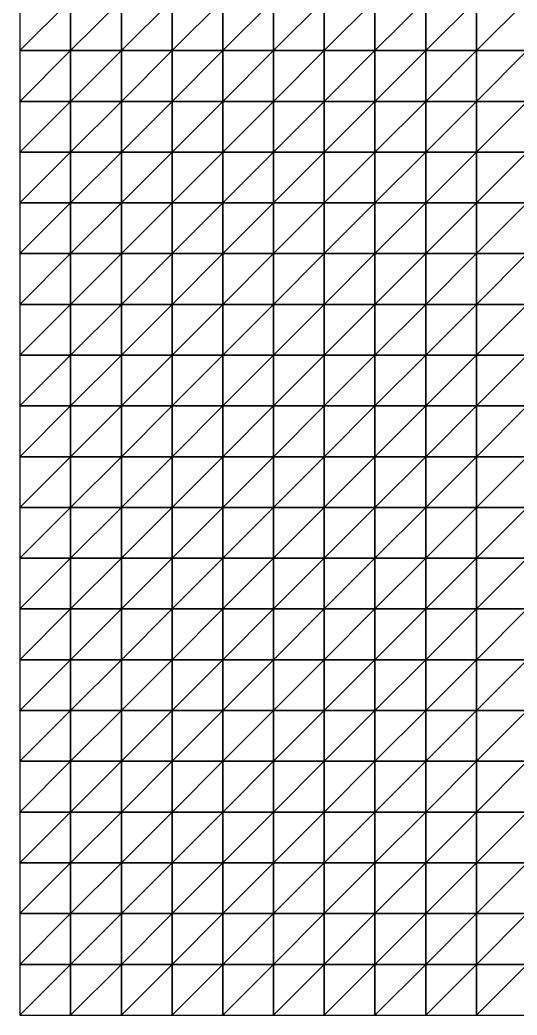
# Model space of a CAD drawing. Header units: metres. Extents: x 351000 to 353000, y 7455000 to 7457000.
# Drawn here: x 351000 to 351245.1, y 7455000 to 7455490.1 of the extents above; entities that cross this region are included whole.
import ezdxf

# ---------------------------------------------------------------- set-up
doc = ezdxf.new("R2010")
doc.units = ezdxf.units.M

msp = doc.modelspace()

# ---------------------------------------------------------------- linework, layer by layer
at = {"layer": 'TOPOGRAPHY'}
for points in [[(351000, 7455475, 1235), (351025, 7455475, 1234.88), (351025, 7455500, 1234.77)], [(351000, 7455475, 1235), (351025, 7455500, 1234.77), (351000, 7455500, 1235.45)], [(351025, 7455475, 1234.88), (351050, 7455475, 1234.52), (351050, 7455500, 1233.77)], [(351025, 7455475, 1234.88), (351050, 7455500, 1233.77), (351025, 7455500, 1234.77)], [(351050, 7455475, 1234.52), (351075, 7455475, 1233.95), (351075, 7455500, 1232.53)], [(351050, 7455475, 1234.52), (351075, 7455500, 1232.53), (351050, 7455500, 1233.77)], [(351075, 7455475, 1233.95), (351100, 7455475, 1233.21), (351100, 7455500, 1231.19)], [(351075, 7455475, 1233.95), (351100, 7455500, 1231.19), (351075, 7455500, 1232.53)], [(351100, 7455475, 1233.21), (351125, 7455475, 1232.39), (351125, 7455500, 1229.89)], [(351100, 7455475, 1233.21), (351125, 7455500, 1229.89), (351100, 7455500, 1231.19)], [(351125, 7455475, 1232.39), (351150, 7455475, 1231.59), (351150, 7455500, 1228.81)], [(351125, 7455475, 1232.39), (351150, 7455500, 1228.81), (351125, 7455500, 1229.89)], [(351150, 7455475, 1231.59), (351175, 7455475, 1230.96), (351175, 7455500, 1228.13)], [(351150, 7455475, 1231.59), (351175, 7455500, 1228.13), (351150, 7455500, 1228.81)], [(351175, 7455475, 1230.96), (351200, 7455475, 1230.65), (351200, 7455500, 1228.02)], [(351175, 7455475, 1230.96), (351200, 7455500, 1228.02), (351175, 7455500, 1228.13)], [(351200, 7455475, 1230.65), (351225, 7455475, 1230.78), (351225, 7455500, 1228.62)], [(351200, 7455475, 1230.65), (351225, 7455500, 1228.62), (351200, 7455500, 1228.02)], [(351225, 7455475, 1230.78), (351250, 7455475, 1231.48), (351250, 7455500, 1230)], [(351225, 7455475, 1230.78), (351250, 7455500, 1230), (351225, 7455500, 1228.62)], [(351000, 7455450, 1235.07), (351025, 7455450, 1235.56), (351025, 7455475, 1234.88)], [(351000, 7455450, 1235.07), (351025, 7455475, 1234.88), (351000, 7455475, 1235)], [(351025, 7455450, 1235.56), (351050, 7455450, 1235.88), (351050, 7455475, 1234.52)], [(351025, 7455450, 1235.56), (351050, 7455475, 1234.52), (351025, 7455475, 1234.88)], [(351050, 7455450, 1235.88), (351075, 7455450, 1235.97), (351075, 7455475, 1233.95)], [(351050, 7455450, 1235.88), (351075, 7455475, 1233.95), (351050, 7455475, 1234.52)], [(351075, 7455450, 1235.97), (351100, 7455450, 1235.81), (351100, 7455475, 1233.21)], [(351075, 7455450, 1235.97), (351100, 7455475, 1233.21), (351075, 7455475, 1233.95)], [(351100, 7455450, 1235.81), (351125, 7455450, 1235.43), (351125, 7455475, 1232.39)], [(351100, 7455450, 1235.81), (351125, 7455475, 1232.39), (351100, 7455475, 1233.21)], [(351125, 7455450, 1235.43), (351150, 7455450, 1234.87), (351150, 7455475, 1231.59)], [(351125, 7455450, 1235.43), (351150, 7455475, 1231.59), (351125, 7455475, 1232.39)], [(351150, 7455450, 1234.87), (351175, 7455450, 1234.24), (351175, 7455475, 1230.96)], [(351150, 7455450, 1234.87), (351175, 7455475, 1230.96), (351150, 7455475, 1231.59)], [(351175, 7455450, 1234.24), (351200, 7455450, 1233.66), (351200, 7455475, 1230.65)], [(351175, 7455450, 1234.24), (351200, 7455475, 1230.65), (351175, 7455475, 1230.96)], [(351200, 7455450, 1233.66), (351225, 7455450, 1233.27), (351225, 7455475, 1230.78)], [(351200, 7455450, 1233.66), (351225, 7455475, 1230.78), (351200, 7455475, 1230.65)], [(351225, 7455450, 1233.27), (351250, 7455450, 1233.23), (351250, 7455475, 1231.48)], [(351225, 7455450, 1233.27), (351250, 7455475, 1231.48), (351225, 7455475, 1230.78)], [(351000, 7455425, 1235.78), (351025, 7455425, 1236.78), (351025, 7455450, 1235.56)], [(351000, 7455425, 1235.78), (351025, 7455450, 1235.56), (351000, 7455450, 1235.07)], [(351025, 7455425, 1236.78), (351050, 7455425, 1237.63), (351050, 7455450, 1235.88)], [(351025, 7455425, 1236.78), (351050, 7455450, 1235.88), (351025, 7455450, 1235.56)], [(351050, 7455425, 1237.63), (351075, 7455425, 1238.23), (351075, 7455450, 1235.97)], [(351050, 7455425, 1237.63), (351075, 7455450, 1235.97), (351050, 7455450, 1235.88)], [(351075, 7455425, 1238.23), (351100, 7455425, 1238.52), (351100, 7455450, 1235.81)], [(351075, 7455425, 1238.23), (351100, 7455450, 1235.81), (351075, 7455450, 1235.97)], [(351100, 7455425, 1238.52), (351125, 7455425, 1238.46), (351125, 7455450, 1235.43)], [(351100, 7455425, 1238.52), (351125, 7455450, 1235.43), (351100, 7455450, 1235.81)], [(351125, 7455425, 1238.46), (351150, 7455425, 1238.06), (351150, 7455450, 1234.87)], [(351125, 7455425, 1238.46), (351150, 7455450, 1234.87), (351125, 7455450, 1235.43)], [(351150, 7455425, 1238.06), (351175, 7455425, 1237.39), (351175, 7455450, 1234.24)], [(351150, 7455425, 1238.06), (351175, 7455450, 1234.24), (351150, 7455450, 1234.87)], [(351175, 7455425, 1237.39), (351200, 7455425, 1236.55), (351200, 7455450, 1233.66)], [(351175, 7455425, 1237.39), (351200, 7455450, 1233.66), (351175, 7455450, 1234.24)], [(351200, 7455425, 1236.55), (351225, 7455425, 1235.71), (351225, 7455450, 1233.27)], [(351200, 7455425, 1236.55), (351225, 7455450, 1233.27), (351200, 7455450, 1233.66)], [(351225, 7455425, 1235.71), (351250, 7455425, 1235.02), (351250, 7455450, 1233.23)], [(351225, 7455425, 1235.71), (351250, 7455450, 1233.23), (351225, 7455450, 1233.27)], [(351000, 7455400, 1237.06), (351025, 7455400, 1238.3), (351025, 7455425, 1236.78)], [(351000, 7455400, 1237.06), (351025, 7455425, 1236.78), (351000, 7455425, 1235.78)], [(351025, 7455400, 1238.3), (351050, 7455400, 1239.42), (351050, 7455425, 1237.63)], [(351025, 7455400, 1238.3), (351050, 7455425, 1237.63), (351025, 7455425, 1236.78)], [(351050, 7455400, 1239.42), (351075, 7455400, 1240.29), (351075, 7455425, 1238.23)], [(351050, 7455400, 1239.42), (351075, 7455425, 1238.23), (351050, 7455425, 1237.63)], [(351075, 7455400, 1240.29), (351100, 7455400, 1240.82), (351100, 7455425, 1238.52)], [(351075, 7455400, 1240.29), (351100, 7455425, 1238.52), (351075, 7455425, 1238.23)], [(351100, 7455400, 1240.82), (351125, 7455400, 1240.94), (351125, 7455425, 1238.46)], [(351100, 7455400, 1240.82), (351125, 7455425, 1238.46), (351100, 7455425, 1238.52)], [(351125, 7455400, 1240.94), (351150, 7455400, 1240.64), (351150, 7455425, 1238.06)], [(351125, 7455400, 1240.94), (351150, 7455425, 1238.06), (351125, 7455425, 1238.46)], [(351150, 7455400, 1240.64), (351175, 7455400, 1239.95), (351175, 7455425, 1237.39)], [(351150, 7455400, 1240.64), (351175, 7455425, 1237.39), (351150, 7455425, 1238.06)], [(351175, 7455400, 1239.95), (351200, 7455400, 1238.97), (351200, 7455425, 1236.55)], [(351175, 7455400, 1239.95), (351200, 7455425, 1236.55), (351175, 7455425, 1237.39)], [(351200, 7455400, 1238.97), (351225, 7455400, 1237.85), (351225, 7455425, 1235.71)], [(351200, 7455400, 1238.97), (351225, 7455425, 1235.71), (351200, 7455425, 1236.55)], [(351225, 7455400, 1237.85), (351250, 7455400, 1236.75), (351250, 7455425, 1235.02)], [(351225, 7455400, 1237.85), (351250, 7455425, 1235.02), (351225, 7455425, 1235.71)], [(351000, 7455375, 1238.64), (351025, 7455375, 1239.8), (351025, 7455400, 1238.3)], [(351000, 7455375, 1238.64), (351025, 7455400, 1238.3), (351000, 7455400, 1237.06)], [(351025, 7455375, 1239.8), (351050, 7455375, 1240.86), (351050, 7455400, 1239.42)], [(351025, 7455375, 1239.8), (351050, 7455400, 1239.42), (351025, 7455400, 1238.3)], [(351050, 7455375, 1240.86), (351075, 7455375, 1241.72), (351075, 7455400, 1240.29)], [(351050, 7455375, 1240.86), (351075, 7455400, 1240.29), (351050, 7455400, 1239.42)], [(351075, 7455375, 1241.72), (351100, 7455375, 1242.28), (351100, 7455400, 1240.82)], [(351075, 7455375, 1241.72), (351100, 7455400, 1240.82), (351075, 7455400, 1240.29)], [(351100, 7455375, 1242.28), (351125, 7455375, 1242.47), (351125, 7455400, 1240.94)], [(351100, 7455375, 1242.28), (351125, 7455400, 1240.94), (351100, 7455400, 1240.82)], [(351125, 7455375, 1242.47), (351150, 7455375, 1242.26), (351150, 7455400, 1240.64)], [(351125, 7455375, 1242.47), (351150, 7455400, 1240.64), (351125, 7455400, 1240.94)], [(351150, 7455375, 1242.26), (351175, 7455375, 1241.67), (351175, 7455400, 1239.95)], [(351150, 7455375, 1242.26), (351175, 7455400, 1239.95), (351150, 7455400, 1240.64)], [(351175, 7455375, 1241.67), (351200, 7455375, 1240.76), (351200, 7455400, 1238.97)], [(351175, 7455375, 1241.67), (351200, 7455400, 1238.97), (351175, 7455400, 1239.95)], [(351200, 7455375, 1240.76), (351225, 7455375, 1239.65), (351225, 7455400, 1237.85)], [(351200, 7455375, 1240.76), (351225, 7455400, 1237.85), (351200, 7455400, 1238.97)], [(351225, 7455375, 1239.65), (351250, 7455375, 1238.52), (351250, 7455400, 1236.75)], [(351225, 7455375, 1239.65), (351250, 7455400, 1236.75), (351225, 7455400, 1237.85)], [(351000, 7455350, 1240.18), (351025, 7455350, 1240.94), (351025, 7455375, 1239.8)], [(351000, 7455350, 1240.18), (351025, 7455375, 1239.8), (351000, 7455375, 1238.64)], [(351025, 7455350, 1240.94), (351050, 7455350, 1241.66), (351050, 7455375, 1240.86)], [(351025, 7455350, 1240.94), (351050, 7455375, 1240.86), (351025, 7455375, 1239.8)], [(351050, 7455350, 1241.66), (351075, 7455350, 1242.28), (351075, 7455375, 1241.72)], [(351050, 7455350, 1241.66), (351075, 7455375, 1241.72), (351050, 7455375, 1240.86)], [(351075, 7455350, 1242.28), (351100, 7455350, 1242.72), (351100, 7455375, 1242.28)], [(351075, 7455350, 1242.28), (351100, 7455375, 1242.28), (351075, 7455375, 1241.72)], [(351100, 7455350, 1242.72), (351125, 7455350, 1242.94), (351125, 7455375, 1242.47)], [(351100, 7455350, 1242.72), (351125, 7455375, 1242.47), (351100, 7455375, 1242.28)], [(351125, 7455350, 1242.94), (351150, 7455350, 1242.88), (351150, 7455375, 1242.26)], [(351125, 7455350, 1242.94), (351150, 7455375, 1242.26), (351125, 7455375, 1242.47)], [(351150, 7455350, 1242.88), (351175, 7455350, 1242.54), (351175, 7455375, 1241.67)], [(351150, 7455350, 1242.88), (351175, 7455375, 1241.67), (351150, 7455375, 1242.26)], [(351175, 7455350, 1242.54), (351200, 7455350, 1241.97), (351200, 7455375, 1240.76)], [(351175, 7455350, 1242.54), (351200, 7455375, 1240.76), (351175, 7455375, 1241.67)], [(351200, 7455350, 1241.97), (351225, 7455350, 1241.24), (351225, 7455375, 1239.65)], [(351200, 7455350, 1241.97), (351225, 7455375, 1239.65), (351200, 7455375, 1240.76)], [(351225, 7455350, 1241.24), (351250, 7455350, 1240.47), (351250, 7455375, 1238.52)], [(351225, 7455350, 1241.24), (351250, 7455375, 1238.52), (351225, 7455375, 1239.65)], [(351000, 7455325, 1241.4), (351025, 7455325, 1241.54), (351025, 7455350, 1240.94)], [(351000, 7455325, 1241.4), (351025, 7455350, 1240.94), (351000, 7455350, 1240.18)], [(351025, 7455325, 1241.54), (351050, 7455325, 1241.73), (351050, 7455350, 1241.66)], [(351025, 7455325, 1241.54), (351050, 7455350, 1241.66), (351025, 7455350, 1240.94)], [(351050, 7455325, 1241.73), (351075, 7455325, 1241.96), (351075, 7455350, 1242.28)], [(351050, 7455325, 1241.73), (351075, 7455350, 1242.28), (351050, 7455350, 1241.66)], [(351075, 7455325, 1241.96), (351100, 7455325, 1242.22), (351100, 7455350, 1242.72)], [(351075, 7455325, 1241.96), (351100, 7455350, 1242.72), (351075, 7455350, 1242.28)], [(351100, 7455325, 1242.22), (351125, 7455325, 1242.47), (351125, 7455350, 1242.94)], [(351100, 7455325, 1242.22), (351125, 7455350, 1242.94), (351100, 7455350, 1242.72)], [(351125, 7455325, 1242.47), (351150, 7455325, 1242.66), (351150, 7455350, 1242.88)], [(351125, 7455325, 1242.47), (351150, 7455350, 1242.88), (351125, 7455350, 1242.94)], [(351150, 7455325, 1242.66), (351175, 7455325, 1242.78), (351175, 7455350, 1242.54)], [(351150, 7455325, 1242.66), (351175, 7455350, 1242.54), (351150, 7455350, 1242.88)], [(351175, 7455325, 1242.78), (351200, 7455325, 1242.81), (351200, 7455350, 1241.97)], [(351175, 7455325, 1242.78), (351200, 7455350, 1241.97), (351175, 7455350, 1242.54)], [(351200, 7455325, 1242.81), (351225, 7455325, 1242.78), (351225, 7455350, 1241.24)], [(351200, 7455325, 1242.81), (351225, 7455350, 1241.24), (351200, 7455350, 1241.97)], [(351225, 7455325, 1242.78), (351250, 7455325, 1242.73), (351250, 7455350, 1240.47)], [(351225, 7455325, 1242.78), (351250, 7455350, 1240.47), (351225, 7455350, 1241.24)], [(351000, 7455300, 1242.18), (351025, 7455300, 1241.61), (351025, 7455325, 1241.54)], [(351000, 7455300, 1242.18), (351025, 7455325, 1241.54), (351000, 7455325, 1241.4)], [(351025, 7455300, 1241.61), (351050, 7455300, 1241.2), (351050, 7455325, 1241.73)], [(351025, 7455300, 1241.61), (351050, 7455325, 1241.73), (351025, 7455325, 1241.54)], [(351050, 7455300, 1241.2), (351075, 7455300, 1241.02), (351075, 7455325, 1241.96)], [(351050, 7455300, 1241.2), (351075, 7455325, 1241.96), (351050, 7455325, 1241.73)], [(351075, 7455300, 1241.02), (351100, 7455300, 1241.1), (351100, 7455325, 1242.22)], [(351075, 7455300, 1241.02), (351100, 7455325, 1242.22), (351075, 7455325, 1241.96)], [(351100, 7455300, 1241.1), (351125, 7455300, 1241.43), (351125, 7455325, 1242.47)], [(351100, 7455300, 1241.1), (351125, 7455325, 1242.47), (351100, 7455325, 1242.22)], [(351125, 7455300, 1241.43), (351150, 7455300, 1241.98), (351150, 7455325, 1242.66)], [(351125, 7455300, 1241.43), (351150, 7455325, 1242.66), (351125, 7455325, 1242.47)], [(351150, 7455300, 1241.98), (351175, 7455300, 1242.7), (351175, 7455325, 1242.78)], [(351150, 7455300, 1241.98), (351175, 7455325, 1242.78), (351150, 7455325, 1242.66)], [(351175, 7455300, 1242.7), (351200, 7455300, 1243.52), (351200, 7455325, 1242.81)], [(351175, 7455300, 1242.7), (351200, 7455325, 1242.81), (351175, 7455325, 1242.78)], [(351200, 7455300, 1243.52), (351225, 7455300, 1244.39), (351225, 7455325, 1242.78)], [(351200, 7455300, 1243.52), (351225, 7455325, 1242.78), (351200, 7455325, 1242.81)], [(351225, 7455300, 1244.39), (351250, 7455300, 1245.28), (351250, 7455325, 1242.73)], [(351225, 7455300, 1244.39), (351250, 7455325, 1242.73), (351225, 7455325, 1242.78)], [(351000, 7455275, 1242.57), (351025, 7455275, 1241.36), (351025, 7455300, 1241.61)], [(351000, 7455275, 1242.57), (351025, 7455300, 1241.61), (351000, 7455300, 1242.18)], [(351025, 7455275, 1241.36), (351050, 7455275, 1240.42), (351050, 7455300, 1241.2)], [(351025, 7455275, 1241.36), (351050, 7455300, 1241.2), (351025, 7455300, 1241.61)], [(351050, 7455275, 1240.42), (351075, 7455275, 1239.88), (351075, 7455300, 1241.02)], [(351050, 7455275, 1240.42), (351075, 7455300, 1241.02), (351050, 7455300, 1241.2)], [(351075, 7455275, 1239.88), (351100, 7455275, 1239.83), (351100, 7455300, 1241.1)], [(351075, 7455275, 1239.88), (351100, 7455300, 1241.1), (351075, 7455300, 1241.02)], [(351100, 7455275, 1239.83), (351125, 7455275, 1240.3), (351125, 7455300, 1241.43)], [(351100, 7455275, 1239.83), (351125, 7455300, 1241.43), (351100, 7455300, 1241.1)], [(351125, 7455275, 1240.3), (351150, 7455275, 1241.24), (351150, 7455300, 1241.98)], [(351125, 7455275, 1240.3), (351150, 7455300, 1241.98), (351125, 7455300, 1241.43)], [(351150, 7455275, 1241.24), (351175, 7455275, 1242.59), (351175, 7455300, 1242.7)], [(351150, 7455275, 1241.24), (351175, 7455300, 1242.7), (351150, 7455300, 1241.98)], [(351175, 7455275, 1242.59), (351200, 7455275, 1244.23), (351200, 7455300, 1243.52)], [(351175, 7455275, 1242.59), (351200, 7455300, 1243.52), (351175, 7455300, 1242.7)], [(351200, 7455275, 1244.23), (351225, 7455275, 1246.05), (351225, 7455300, 1244.39)], [(351200, 7455275, 1244.23), (351225, 7455300, 1244.39), (351200, 7455300, 1243.52)], [(351225, 7455275, 1246.05), (351250, 7455275, 1247.91), (351250, 7455300, 1245.28)], [(351225, 7455275, 1246.05), (351250, 7455300, 1245.28), (351225, 7455300, 1244.39)], [(351000, 7455250, 1242.79), (351025, 7455250, 1241.14), (351025, 7455275, 1241.36)], [(351000, 7455250, 1242.79), (351025, 7455275, 1241.36), (351000, 7455275, 1242.57)], [(351025, 7455250, 1241.14), (351050, 7455250, 1239.82), (351050, 7455275, 1240.42)], [(351025, 7455250, 1241.14), (351050, 7455275, 1240.42), (351025, 7455275, 1241.36)], [(351050, 7455250, 1239.82), (351075, 7455250, 1239.03), (351075, 7455275, 1239.88)], [(351050, 7455250, 1239.82), (351075, 7455275, 1239.88), (351050, 7455275, 1240.42)], [(351075, 7455250, 1239.03), (351100, 7455250, 1238.9), (351100, 7455275, 1239.83)], [(351075, 7455250, 1239.03), (351100, 7455275, 1239.83), (351075, 7455275, 1239.88)], [(351100, 7455250, 1238.9), (351125, 7455250, 1239.48), (351125, 7455275, 1240.3)], [(351100, 7455250, 1238.9), (351125, 7455275, 1240.3), (351100, 7455275, 1239.83)], [(351125, 7455250, 1239.48), (351150, 7455250, 1240.74), (351150, 7455275, 1241.24)], [(351125, 7455250, 1239.48), (351150, 7455275, 1241.24), (351125, 7455275, 1240.3)], [(351150, 7455250, 1240.74), (351175, 7455250, 1242.61), (351175, 7455275, 1242.59)], [(351150, 7455250, 1240.74), (351175, 7455275, 1242.59), (351150, 7455275, 1241.24)], [(351175, 7455250, 1242.61), (351200, 7455250, 1244.93), (351200, 7455275, 1244.23)], [(351175, 7455250, 1242.61), (351200, 7455275, 1244.23), (351175, 7455275, 1242.59)], [(351200, 7455250, 1244.93), (351225, 7455250, 1247.52), (351225, 7455275, 1246.05)], [(351200, 7455250, 1244.93), (351225, 7455275, 1246.05), (351200, 7455275, 1244.23)], [(351225, 7455250, 1247.52), (351250, 7455250, 1250.2), (351250, 7455275, 1247.91)], [(351225, 7455250, 1247.52), (351250, 7455275, 1247.91), (351225, 7455275, 1246.05)], [(351000, 7455225, 1243.15), (351025, 7455225, 1241.31), (351025, 7455250, 1241.14)], [(351000, 7455225, 1243.15), (351025, 7455250, 1241.14), (351000, 7455250, 1242.79)], [(351025, 7455225, 1241.31), (351050, 7455225, 1239.81), (351050, 7455250, 1239.82)], [(351025, 7455225, 1241.31), (351050, 7455250, 1239.82), (351025, 7455250, 1241.14)], [(351050, 7455225, 1239.81), (351075, 7455225, 1238.86), (351075, 7455250, 1239.03)], [(351050, 7455225, 1239.81), (351075, 7455250, 1239.03), (351050, 7455250, 1239.82)], [(351075, 7455225, 1238.86), (351100, 7455225, 1238.63), (351100, 7455250, 1238.9)], [(351075, 7455225, 1238.86), (351100, 7455250, 1238.9), (351075, 7455250, 1239.03)], [(351100, 7455225, 1238.63), (351125, 7455225, 1239.21), (351125, 7455250, 1239.48)], [(351100, 7455225, 1238.63), (351125, 7455250, 1239.48), (351100, 7455250, 1238.9)], [(351125, 7455225, 1239.21), (351150, 7455225, 1240.61), (351150, 7455250, 1240.74)], [(351125, 7455225, 1239.21), (351150, 7455250, 1240.74), (351125, 7455250, 1239.48)], [(351150, 7455225, 1240.61), (351175, 7455225, 1242.72), (351175, 7455250, 1242.61)], [(351150, 7455225, 1240.61), (351175, 7455250, 1242.61), (351150, 7455250, 1240.74)], [(351175, 7455225, 1242.72), (351200, 7455225, 1245.41), (351200, 7455250, 1244.93)], [(351175, 7455225, 1242.72), (351200, 7455250, 1244.93), (351175, 7455250, 1242.61)], [(351200, 7455225, 1245.41), (351225, 7455225, 1248.45), (351225, 7455250, 1247.52)], [(351200, 7455225, 1245.41), (351225, 7455250, 1247.52), (351200, 7455250, 1244.93)], [(351225, 7455225, 1248.45), (351250, 7455225, 1251.61), (351250, 7455250, 1250.2)], [(351225, 7455225, 1248.45), (351250, 7455250, 1250.2), (351225, 7455250, 1247.52)], [(351000, 7455200, 1243.9), (351025, 7455200, 1242.13), (351025, 7455225, 1241.31)], [(351000, 7455200, 1243.9), (351025, 7455225, 1241.31), (351000, 7455225, 1243.15)], [(351025, 7455200, 1242.13), (351050, 7455200, 1240.58), (351050, 7455225, 1239.81)], [(351025, 7455200, 1242.13), (351050, 7455225, 1239.81), (351025, 7455225, 1241.31)], [(351050, 7455200, 1240.58), (351075, 7455200, 1239.52), (351075, 7455225, 1238.86)], [(351050, 7455200, 1240.58), (351075, 7455225, 1238.86), (351050, 7455225, 1239.81)], [(351075, 7455200, 1239.52), (351100, 7455200, 1239.12), (351100, 7455225, 1238.63)], [(351075, 7455200, 1239.52), (351100, 7455225, 1238.63), (351075, 7455225, 1238.86)], [(351100, 7455200, 1239.12), (351125, 7455200, 1239.51), (351125, 7455225, 1239.21)], [(351100, 7455200, 1239.12), (351125, 7455225, 1239.21), (351100, 7455225, 1238.63)], [(351125, 7455200, 1239.51), (351150, 7455200, 1240.72), (351150, 7455225, 1240.61)], [(351125, 7455200, 1239.51), (351150, 7455225, 1240.61), (351125, 7455225, 1239.21)], [(351150, 7455200, 1240.72), (351175, 7455200, 1242.71), (351175, 7455225, 1242.72)], [(351150, 7455200, 1240.72), (351175, 7455225, 1242.72), (351150, 7455225, 1240.61)], [(351175, 7455200, 1242.71), (351200, 7455200, 1245.34), (351200, 7455225, 1245.41)], [(351175, 7455200, 1242.71), (351200, 7455225, 1245.41), (351175, 7455225, 1242.72)], [(351200, 7455200, 1245.34), (351225, 7455200, 1248.39), (351225, 7455225, 1248.45)], [(351200, 7455200, 1245.34), (351225, 7455225, 1248.45), (351200, 7455225, 1245.41)], [(351225, 7455200, 1248.39), (351250, 7455200, 1251.65), (351250, 7455225, 1251.61)], [(351225, 7455200, 1248.39), (351250, 7455225, 1251.61), (351225, 7455225, 1248.45)], [(351000, 7455175, 1245.12), (351025, 7455175, 1243.6), (351025, 7455200, 1242.13)], [(351000, 7455175, 1245.12), (351025, 7455200, 1242.13), (351000, 7455200, 1243.9)], [(351025, 7455175, 1243.6), (351050, 7455175, 1242.1), (351050, 7455200, 1240.58)], [(351025, 7455175, 1243.6), (351050, 7455200, 1240.58), (351025, 7455200, 1242.13)], [(351050, 7455175, 1242.1), (351075, 7455175, 1240.89), (351075, 7455200, 1239.52)], [(351050, 7455175, 1242.1), (351075, 7455200, 1239.52), (351050, 7455200, 1240.58)], [(351075, 7455175, 1240.89), (351100, 7455175, 1240.17), (351100, 7455200, 1239.12)], [(351075, 7455175, 1240.89), (351100, 7455200, 1239.12), (351075, 7455200, 1239.52)], [(351100, 7455175, 1240.17), (351125, 7455175, 1240.12), (351125, 7455200, 1239.51)], [(351100, 7455175, 1240.17), (351125, 7455200, 1239.51), (351100, 7455200, 1239.12)], [(351125, 7455175, 1240.12), (351150, 7455175, 1240.81), (351150, 7455200, 1240.72)], [(351125, 7455175, 1240.12), (351150, 7455200, 1240.72), (351125, 7455200, 1239.51)], [(351150, 7455175, 1240.81), (351175, 7455175, 1242.26), (351175, 7455200, 1242.71)], [(351150, 7455175, 1240.81), (351175, 7455200, 1242.71), (351150, 7455200, 1240.72)], [(351175, 7455175, 1242.26), (351200, 7455175, 1244.38), (351200, 7455200, 1245.34)], [(351175, 7455175, 1242.26), (351200, 7455200, 1245.34), (351175, 7455200, 1242.71)], [(351200, 7455175, 1244.38), (351225, 7455175, 1247.02), (351225, 7455200, 1248.39)], [(351200, 7455175, 1244.38), (351225, 7455200, 1248.39), (351200, 7455200, 1245.34)], [(351225, 7455175, 1247.02), (351250, 7455175, 1249.98), (351250, 7455200, 1251.65)], [(351225, 7455175, 1247.02), (351250, 7455200, 1251.65), (351225, 7455200, 1248.39)], [(351000, 7455150, 1246.65), (351025, 7455150, 1245.47), (351025, 7455175, 1243.6)], [(351000, 7455150, 1246.65), (351025, 7455175, 1243.6), (351000, 7455175, 1245.12)], [(351025, 7455150, 1245.47), (351050, 7455150, 1244.04), (351050, 7455175, 1242.1)], [(351025, 7455150, 1245.47), (351050, 7455175, 1242.1), (351025, 7455175, 1243.6)], [(351050, 7455150, 1244.04), (351075, 7455150, 1242.61), (351075, 7455175, 1240.89)], [(351050, 7455150, 1244.04), (351075, 7455175, 1240.89), (351050, 7455175, 1242.1)], [(351075, 7455150, 1242.61), (351100, 7455150, 1241.41), (351100, 7455175, 1240.17)], [(351075, 7455150, 1242.61), (351100, 7455175, 1240.17), (351075, 7455175, 1240.89)], [(351100, 7455150, 1241.41), (351125, 7455150, 1240.67), (351125, 7455175, 1240.12)], [(351100, 7455150, 1241.41), (351125, 7455175, 1240.12), (351100, 7455175, 1240.17)], [(351125, 7455150, 1240.67), (351150, 7455150, 1240.54), (351150, 7455175, 1240.81)], [(351125, 7455150, 1240.67), (351150, 7455175, 1240.81), (351125, 7455175, 1240.12)], [(351150, 7455150, 1240.54), (351175, 7455150, 1241.09), (351175, 7455175, 1242.26)], [(351150, 7455150, 1240.54), (351175, 7455175, 1242.26), (351150, 7455175, 1240.81)], [(351175, 7455150, 1241.09), (351200, 7455150, 1242.35), (351200, 7455175, 1244.38)], [(351175, 7455150, 1241.09), (351200, 7455175, 1244.38), (351175, 7455175, 1242.26)], [(351200, 7455150, 1242.35), (351225, 7455150, 1244.23), (351225, 7455175, 1247.02)], [(351200, 7455150, 1242.35), (351225, 7455175, 1247.02), (351200, 7455175, 1244.38)], [(351225, 7455150, 1244.23), (351250, 7455150, 1246.6), (351250, 7455175, 1249.98)], [(351225, 7455150, 1244.23), (351250, 7455175, 1249.98), (351225, 7455175, 1247.02)], [(351000, 7455125, 1248.14), (351025, 7455125, 1247.29), (351025, 7455150, 1245.47)], [(351000, 7455125, 1248.14), (351025, 7455150, 1245.47), (351000, 7455150, 1246.65)], [(351025, 7455125, 1247.29), (351050, 7455125, 1245.88), (351050, 7455150, 1244.04)], [(351025, 7455125, 1247.29), (351050, 7455150, 1244.04), (351025, 7455150, 1245.47)], [(351050, 7455125, 1245.88), (351075, 7455125, 1244.15), (351075, 7455150, 1242.61)], [(351050, 7455125, 1245.88), (351075, 7455150, 1242.61), (351050, 7455150, 1244.04)], [(351075, 7455125, 1244.15), (351100, 7455125, 1242.36), (351100, 7455150, 1241.41)], [(351075, 7455125, 1244.15), (351100, 7455150, 1241.41), (351075, 7455150, 1242.61)], [(351100, 7455125, 1242.36), (351125, 7455125, 1240.77), (351125, 7455150, 1240.67)], [(351100, 7455125, 1242.36), (351125, 7455150, 1240.67), (351100, 7455150, 1241.41)], [(351125, 7455125, 1240.77), (351150, 7455125, 1239.63), (351150, 7455150, 1240.54)], [(351125, 7455125, 1240.77), (351150, 7455150, 1240.54), (351125, 7455150, 1240.67)], [(351150, 7455125, 1239.63), (351175, 7455125, 1239.1), (351175, 7455150, 1241.09)], [(351150, 7455125, 1239.63), (351175, 7455150, 1241.09), (351150, 7455150, 1240.54)], [(351175, 7455125, 1239.1), (351200, 7455125, 1239.29), (351200, 7455150, 1242.35)], [(351175, 7455125, 1239.1), (351200, 7455150, 1242.35), (351175, 7455150, 1241.09)], [(351200, 7455125, 1239.29), (351225, 7455125, 1240.24), (351225, 7455150, 1244.23)], [(351200, 7455125, 1239.29), (351225, 7455150, 1244.23), (351200, 7455150, 1242.35)], [(351225, 7455125, 1240.24), (351250, 7455125, 1241.88), (351250, 7455150, 1246.6)], [(351225, 7455125, 1240.24), (351250, 7455150, 1246.6), (351225, 7455150, 1244.23)], [(351000, 7455100, 1249.08), (351025, 7455100, 1248.49), (351025, 7455125, 1247.29)], [(351000, 7455100, 1249.08), (351025, 7455125, 1247.29), (351000, 7455125, 1248.14)], [(351025, 7455100, 1248.49), (351050, 7455100, 1247.05), (351050, 7455125, 1245.88)], [(351025, 7455100, 1248.49), (351050, 7455125, 1245.88), (351025, 7455125, 1247.29)], [(351050, 7455100, 1247.05), (351075, 7455100, 1245), (351075, 7455125, 1244.15)], [(351050, 7455100, 1247.05), (351075, 7455125, 1244.15), (351050, 7455125, 1245.88)], [(351075, 7455100, 1245), (351100, 7455100, 1242.6), (351100, 7455125, 1242.36)], [(351075, 7455100, 1245), (351100, 7455125, 1242.36), (351075, 7455125, 1244.15)], [(351100, 7455100, 1242.6), (351125, 7455100, 1240.17), (351125, 7455125, 1240.77)], [(351100, 7455100, 1242.6), (351125, 7455125, 1240.77), (351100, 7455125, 1242.36)], [(351125, 7455100, 1240.17), (351150, 7455100, 1238.02), (351150, 7455125, 1239.63)], [(351125, 7455100, 1240.17), (351150, 7455125, 1239.63), (351125, 7455125, 1240.77)], [(351150, 7455100, 1238.02), (351175, 7455100, 1236.41), (351175, 7455125, 1239.1)], [(351150, 7455100, 1238.02), (351175, 7455125, 1239.1), (351150, 7455125, 1239.63)], [(351175, 7455100, 1236.41), (351200, 7455100, 1235.55), (351200, 7455125, 1239.29)], [(351175, 7455100, 1236.41), (351200, 7455125, 1239.29), (351175, 7455125, 1239.1)], [(351200, 7455100, 1235.55), (351225, 7455100, 1235.57), (351225, 7455125, 1240.24)], [(351200, 7455100, 1235.55), (351225, 7455125, 1240.24), (351200, 7455125, 1239.29)], [(351225, 7455100, 1235.57), (351250, 7455100, 1236.52), (351250, 7455125, 1241.88)], [(351225, 7455100, 1235.57), (351250, 7455125, 1241.88), (351225, 7455125, 1240.24)], [(351000, 7455075, 1248.98), (351025, 7455075, 1248.57), (351025, 7455100, 1248.49)], [(351000, 7455075, 1248.98), (351025, 7455100, 1248.49), (351000, 7455100, 1249.08)], [(351025, 7455075, 1248.57), (351050, 7455075, 1247.1), (351050, 7455100, 1247.05)], [(351025, 7455075, 1248.57), (351050, 7455100, 1247.05), (351025, 7455100, 1248.49)], [(351050, 7455075, 1247.1), (351075, 7455075, 1244.79), (351075, 7455100, 1245)], [(351050, 7455075, 1247.1), (351075, 7455100, 1245), (351050, 7455100, 1247.05)], [(351075, 7455075, 1244.79), (351100, 7455075, 1241.93), (351100, 7455100, 1242.6)], [(351075, 7455075, 1244.79), (351100, 7455100, 1242.6), (351075, 7455100, 1245)], [(351100, 7455075, 1241.93), (351125, 7455075, 1238.84), (351125, 7455100, 1240.17)], [(351100, 7455075, 1241.93), (351125, 7455100, 1240.17), (351100, 7455100, 1242.6)], [(351125, 7455075, 1238.84), (351150, 7455075, 1235.89), (351150, 7455100, 1238.02)], [(351125, 7455075, 1238.84), (351150, 7455100, 1238.02), (351125, 7455100, 1240.17)], [(351150, 7455075, 1235.89), (351175, 7455075, 1233.42), (351175, 7455100, 1236.41)], [(351150, 7455075, 1235.89), (351175, 7455100, 1236.41), (351150, 7455100, 1238.02)], [(351175, 7455075, 1233.42), (351200, 7455075, 1231.73), (351200, 7455100, 1235.55)], [(351175, 7455075, 1233.42), (351200, 7455100, 1235.55), (351175, 7455100, 1236.41)], [(351200, 7455075, 1231.73), (351225, 7455075, 1231.03), (351225, 7455100, 1235.57)], [(351200, 7455075, 1231.73), (351225, 7455100, 1235.57), (351200, 7455100, 1235.55)], [(351225, 7455075, 1231.03), (351250, 7455075, 1231.45), (351250, 7455100, 1236.52)], [(351225, 7455075, 1231.03), (351250, 7455100, 1236.52), (351225, 7455100, 1235.57)], [(351000, 7455050, 1247.53), (351025, 7455050, 1247.24), (351025, 7455075, 1248.57)], [(351000, 7455050, 1247.53), (351025, 7455075, 1248.57), (351000, 7455075, 1248.98)], [(351025, 7455050, 1247.24), (351050, 7455050, 1245.83), (351050, 7455075, 1247.1)], [(351025, 7455050, 1247.24), (351050, 7455075, 1247.1), (351025, 7455075, 1248.57)], [(351050, 7455050, 1245.83), (351075, 7455050, 1243.47), (351075, 7455075, 1244.79)], [(351050, 7455050, 1245.83), (351075, 7455075, 1244.79), (351050, 7455075, 1247.1)], [(351075, 7455050, 1243.47), (351100, 7455050, 1240.42), (351100, 7455075, 1241.93)], [(351075, 7455050, 1243.47), (351100, 7455075, 1241.93), (351075, 7455075, 1244.79)], [(351100, 7455050, 1240.42), (351125, 7455050, 1237.02), (351125, 7455075, 1238.84)], [(351100, 7455050, 1240.42), (351125, 7455075, 1238.84), (351100, 7455075, 1241.93)], [(351125, 7455050, 1237.02), (351150, 7455050, 1233.67), (351150, 7455075, 1235.89)], [(351125, 7455050, 1237.02), (351150, 7455075, 1235.89), (351125, 7455075, 1238.84)], [(351150, 7455050, 1233.67), (351175, 7455050, 1230.74), (351175, 7455075, 1233.42)], [(351150, 7455050, 1233.67), (351175, 7455075, 1233.42), (351150, 7455075, 1235.89)], [(351175, 7455050, 1230.74), (351200, 7455050, 1228.58), (351200, 7455075, 1231.73)], [(351175, 7455050, 1230.74), (351200, 7455075, 1231.73), (351175, 7455075, 1233.42)], [(351200, 7455050, 1228.58), (351225, 7455050, 1227.46), (351225, 7455075, 1231.03)], [(351200, 7455050, 1228.58), (351225, 7455075, 1231.03), (351200, 7455075, 1231.73)], [(351225, 7455050, 1227.46), (351250, 7455050, 1227.58), (351250, 7455075, 1231.45)], [(351225, 7455050, 1227.46), (351250, 7455075, 1231.45), (351225, 7455075, 1231.03)], [(351000, 7455025, 1244.68), (351025, 7455025, 1244.56), (351025, 7455050, 1247.24)], [(351000, 7455025, 1244.68), (351025, 7455050, 1247.24), (351000, 7455050, 1247.53)], [(351025, 7455025, 1244.56), (351050, 7455025, 1243.37), (351050, 7455050, 1245.83)], [(351025, 7455025, 1244.56), (351050, 7455050, 1245.83), (351025, 7455050, 1247.24)], [(351050, 7455025, 1243.37), (351075, 7455025, 1241.24), (351075, 7455050, 1243.47)], [(351050, 7455025, 1243.37), (351075, 7455050, 1243.47), (351050, 7455050, 1245.83)], [(351075, 7455025, 1241.24), (351100, 7455025, 1238.4), (351100, 7455050, 1240.42)], [(351075, 7455025, 1241.24), (351100, 7455050, 1240.42), (351075, 7455050, 1243.47)], [(351100, 7455025, 1238.4), (351125, 7455025, 1235.17), (351125, 7455050, 1237.02)], [(351100, 7455025, 1238.4), (351125, 7455050, 1237.02), (351100, 7455050, 1240.42)], [(351125, 7455025, 1235.17), (351150, 7455025, 1231.91), (351150, 7455050, 1233.67)], [(351125, 7455025, 1235.17), (351150, 7455050, 1233.67), (351125, 7455050, 1237.02)], [(351150, 7455025, 1231.91), (351175, 7455025, 1229.01), (351175, 7455050, 1230.74)], [(351150, 7455025, 1231.91), (351175, 7455050, 1230.74), (351150, 7455050, 1233.67)], [(351175, 7455025, 1229.01), (351200, 7455025, 1226.81), (351200, 7455050, 1228.58)], [(351175, 7455025, 1229.01), (351200, 7455050, 1228.58), (351175, 7455050, 1230.74)], [(351200, 7455025, 1226.81), (351225, 7455025, 1225.62), (351225, 7455050, 1227.46)], [(351200, 7455025, 1226.81), (351225, 7455050, 1227.46), (351200, 7455050, 1228.58)], [(351225, 7455025, 1225.62), (351250, 7455025, 1225.67), (351250, 7455050, 1227.58)], [(351225, 7455025, 1225.62), (351250, 7455050, 1227.58), (351225, 7455050, 1227.46)], [(351000, 7455000, 1240.75), (351025, 7455000, 1240.9), (351025, 7455025, 1244.56)], [(351000, 7455000, 1240.75), (351025, 7455025, 1244.56), (351000, 7455025, 1244.68)], [(351025, 7455000, 1240.9), (351050, 7455000, 1240.15), (351050, 7455025, 1243.37)], [(351025, 7455000, 1240.9), (351050, 7455025, 1243.37), (351025, 7455025, 1244.56)], [(351050, 7455000, 1240.15), (351075, 7455000, 1238.6), (351075, 7455025, 1241.24)], [(351050, 7455000, 1240.15), (351075, 7455025, 1241.24), (351050, 7455025, 1243.37)], [(351075, 7455000, 1238.6), (351100, 7455000, 1236.4), (351100, 7455025, 1238.4)], [(351075, 7455000, 1238.6), (351100, 7455025, 1238.4), (351075, 7455025, 1241.24)], [(351100, 7455000, 1236.4), (351125, 7455000, 1233.82), (351125, 7455025, 1235.17)], [(351100, 7455000, 1236.4), (351125, 7455025, 1235.17), (351100, 7455025, 1238.4)], [(351125, 7455000, 1233.82), (351150, 7455000, 1231.16), (351150, 7455025, 1231.91)], [(351125, 7455000, 1233.82), (351150, 7455025, 1231.91), (351125, 7455025, 1235.17)], [(351150, 7455000, 1231.16), (351175, 7455000, 1228.74), (351175, 7455025, 1229.01)], [(351150, 7455000, 1231.16), (351175, 7455025, 1229.01), (351150, 7455025, 1231.91)], [(351175, 7455000, 1228.74), (351200, 7455000, 1226.91), (351200, 7455025, 1226.81)], [(351175, 7455000, 1228.74), (351200, 7455025, 1226.81), (351175, 7455025, 1229.01)], [(351200, 7455000, 1226.91), (351225, 7455000, 1225.94), (351225, 7455025, 1225.62)], [(351200, 7455000, 1226.91), (351225, 7455025, 1225.62), (351200, 7455025, 1226.81)], [(351225, 7455000, 1225.94), (351250, 7455000, 1226.08), (351250, 7455025, 1225.67)], [(351225, 7455000, 1225.94), (351250, 7455025, 1225.67), (351225, 7455025, 1225.62)]]:
    msp.add_3dface(points, dxfattribs=at)

doc.saveas('drawing.dxf')
